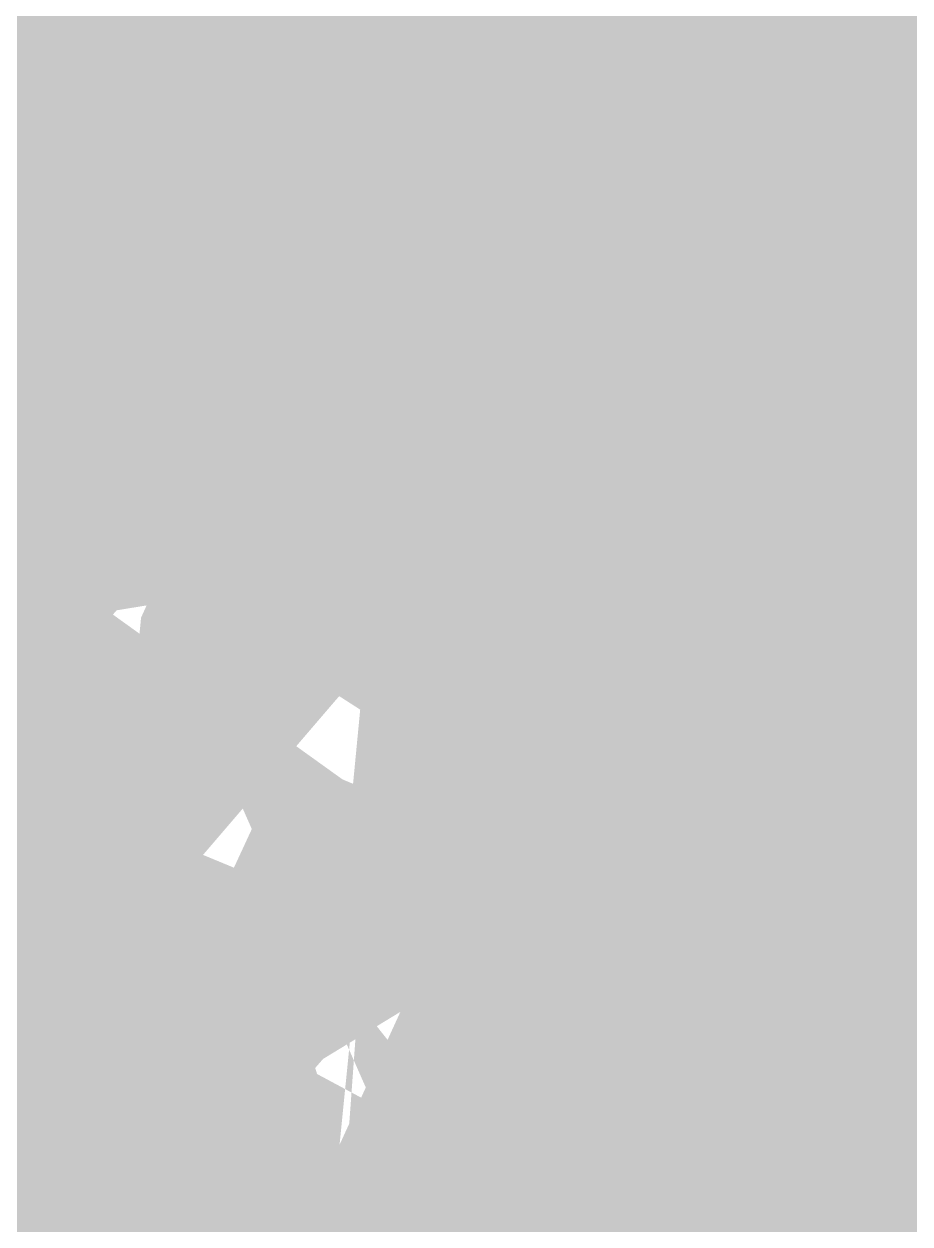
# Model space of a CAD drawing. Header units: millimetres. Extents: x -0.5 to 77.7, y -66.2 to -6.
# Drawn here: x 46.3948 to 46.6762, y -21.0571 to -20.6759 of the extents above; entities that cross this region are included whole.
import ezdxf

# ---------------------------------------------------------------- set-up
doc = ezdxf.new("R2010")
doc.units = ezdxf.units.MM
doc.header["$MEASUREMENT"] = 0
for name, color, linetype, true_color in [('Inner1', 7, 'Continuous', 0x999966), ('Inner2', 7, 'Continuous', 0x008000), ('Top-Silkscreen-Layer', 7, 'Continuous', 0xffcc00)]:
    doc.layers.add(name, color=color, linetype=linetype, true_color=true_color)

msp = doc.modelspace()

# ---------------------------------------------------------------- hatches: boundary and pattern name
at = {"layer": 'Inner1'}
msp.add_hatch(color=256, dxfattribs=at).paths.add_polyline_path([(77.23901, -6.45415), (77.23901, -65.68199), (-0.02286, -65.68199), (-0.02286, -6.45415)])
at = {"layer": 'Top-Silkscreen-Layer'}
for points in [[(46.44164, -20.84326), (46.43194, -20.86446), (46.43059, -20.87848), (46.44376, -20.88396), (46.4731, -20.86609)], [(46.64184, -20.84309), (46.63194, -20.86446), (46.63059, -20.87848), (46.64443, -20.88423), (46.65825, -20.88997), (46.66625, -20.8808), (46.67426, -20.87162), (46.66951, -20.85529)], [(46.44309, -20.95065), (46.43059, -20.95416), (46.43059, -20.97662), (46.43059, -20.99908), (46.44425, -21.00787), (46.45791, -21.01666), (46.47127, -21.00135), (46.48461, -20.98604), (46.47845, -20.96895)], [(46.64309, -20.95047), (46.63059, -20.9541), (46.62905, -20.97518), (46.62751, -20.99626), (46.6399, -20.99983), (46.66145, -21.00141), (46.67059, -20.99942), (46.67212, -20.97834), (46.67366, -20.95726), (46.66462, -20.95205)]]:
    msp.add_hatch(color=256, dxfattribs=at).paths.add_polyline_path(points)

# ---------------------------------------------------------------- linework, layer by layer
at = {"layer": 'Inner2', "const_width": 0.4}
msp.add_lwpolyline([(51.0541, -20.57404), (17.52604, -20.57404)], dxfattribs=at)
at = {"layer": 'Top-Silkscreen-Layer', "const_width": 0.254}
for points in [[(46.73935, -20.61551), (46.75098, -20.65832), (46.7694, -20.62554)], [(46.74309, -20.72113), (46.73059, -20.72478), (46.73059, -20.74705), (46.73059, -20.76932), (46.74559, -20.77403), (46.76059, -20.77876), (46.76869, -20.76756)], [(46.34137, -20.96126), (46.35907, -21.00139), (46.37059, -20.99952), (46.37221, -20.9834)], [(46.44164, -20.84326), (46.43194, -20.86446), (46.43059, -20.87848), (46.44376, -20.88396), (46.4731, -20.86609)], [(46.74406, -20.83484), (46.72701, -20.85087), (46.72149, -20.86476), (46.72725, -20.87926), (46.77452, -20.88468), (46.78343, -20.87068), (46.77595, -20.85408)], [(46.64184, -20.84309), (46.63194, -20.86446), (46.63059, -20.87848), (46.64443, -20.88423), (46.65825, -20.88997), (46.66625, -20.8808), (46.67426, -20.87162), (46.66951, -20.85529)], [(46.72627, -21.06588), (46.72536, -21.12484), (46.77506, -21.1271)], [(46.72838, -20.95325), (46.73061, -21.00813), (46.77773, -20.96015), (46.76737, -20.94504), (46.75084, -20.94504)], [(46.24309, -21.18181), (46.25521, -21.23176), (46.2731, -21.18588)], [(46.44309, -20.95065), (46.43059, -20.95416), (46.43059, -20.97662), (46.43059, -20.99908), (46.44425, -21.00787), (46.45791, -21.01666), (46.47127, -21.00135), (46.48461, -20.98604), (46.47845, -20.96895)], [(46.64309, -20.95047), (46.63059, -20.9541), (46.62905, -20.97518), (46.62751, -20.99626), (46.6399, -20.99983), (46.66145, -21.00141), (46.67059, -20.99942), (46.67212, -20.97834), (46.67366, -20.95726), (46.66462, -20.95205)], [(46.43095, -21.06874), (46.45216, -21.13428), (46.48809, -21.09239)], [(46.33348, -21.28675), (46.37273, -21.35913), (46.37377, -21.28187)], [(46.34227, -21.06769), (46.33409, -21.10969), (46.37176, -21.11169), (46.38293, -21.10105), (46.3777, -21.08383)], [(46.24036, -21.0794), (46.27155, -21.10983), (46.27915, -21.1011), (46.27233, -21.08478)], [(46.54184, -21.07246), (46.53194, -21.09383), (46.53059, -21.10786), (46.54443, -21.1136), (46.55825, -21.11935), (46.56666, -21.1097), (46.57508, -21.10005), (46.57023, -21.08425)], [(46.62709, -21.0743), (46.64436, -21.12522), (46.65795, -21.13069), (46.67052, -21.11715), (46.67531, -21.07247), (46.66753, -21.05972), (46.6502, -21.05972), (46.63288, -21.05972)], [(46.33442, -21.17909), (46.32903, -21.22715), (46.38809, -21.20841)], [(46.53486, -21.1788), (46.52754, -21.22103), (46.54329, -21.23759), (46.55848, -21.24481), (46.57105, -21.23127), (46.58362, -21.21773), (46.58046, -21.20327)], [(46.43623, -21.16912), (46.41757, -21.19274), (46.41211, -21.20445), (46.42063, -21.2261), (46.42914, -21.24777), (46.44362, -21.25109), (46.47757, -21.17385)], [(46.63449, -21.17453), (46.62484, -21.2295), (46.63293, -21.24896), (46.64964, -21.24896), (46.68809, -21.2043), (46.68809, -21.18618), (46.67334, -21.17743)]]:
    msp.add_lwpolyline(points, close=True, dxfattribs=at)
for points in [[(46.80309, -21.19206), (46.7981, -21.20308), (46.79309, -21.19262), (46.74989, -21.15721), (46.72984, -21.15721), (46.71897, -21.17049), (46.7081, -21.20533)], [(46.81809, -21.05775), (46.80204, -21.07871), (46.8049, -21.09932)], [(46.82076, -21.13289), (46.83376, -21.14586), (46.81843, -21.16344)], [(46.87872, -21.15858), (46.86577, -21.14482), (46.87443, -21.13927)]]:
    msp.add_lwpolyline(points, dxfattribs=at)

doc.saveas('drawing.dxf')
